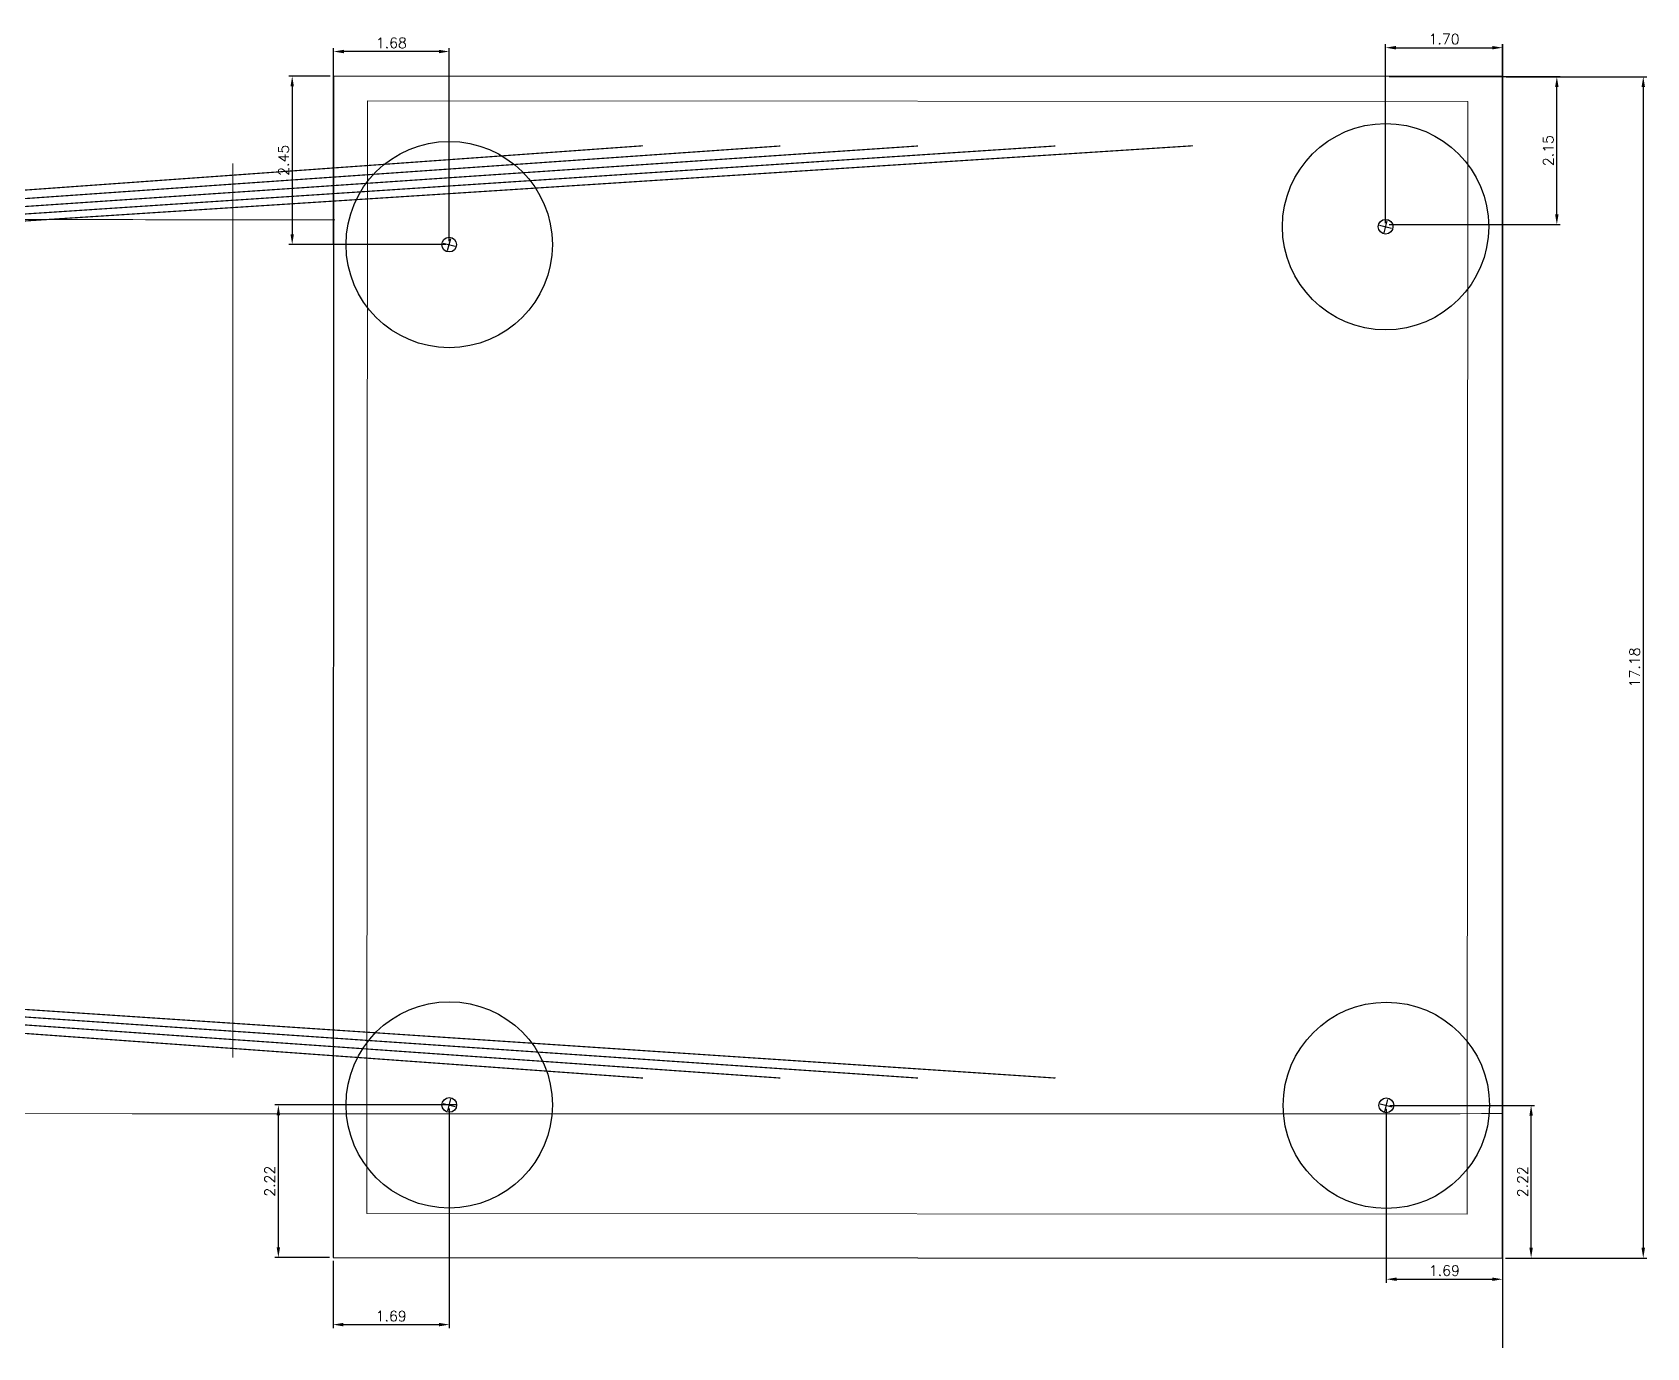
# Model space of a CAD drawing. Header units: metres. Extents: x 1080427 to 1081241, y 976768 to 977288.
# Drawn here: x 1081097.41 to 1081120.88, y 976830.75 to 976849.88 of the extents above; entities that cross this region are included whole.
import ezdxf

# ---------------------------------------------------------------- set-up
doc = ezdxf.new("R2010")
doc.units = ezdxf.units.M
doc.header["$LTSCALE"] = 25.4
for name, color, linetype, lineweight in [('BORDEPUENTE', 4, 'Continuous', 15), ('COTA', 1, 'Continuous', 30), ('COTACIM', 20, 'Continuous', 5), ('OTROS', 8, 'Continuous', 5), ('TIRANTE', 170, 'Continuous', 30)]:
    doc.layers.add(name, color=color, linetype=linetype, lineweight=lineweight)
for name, color, linetype in [('CAISSON ACTUALES', 94, 'Continuous'), ('CONTRAPESO', 3, 'Continuous'), ('PILA', 3, 'Continuous')]:
    doc.layers.add(name, color=color, linetype=linetype)
doc.styles.add('romans', font='romans.shx')
doc.dimstyles.new('Copy 75', dxfattribs={"dimtxt": 0.15, "dimasz": 0.15, "dimexe": 0.05, "dimexo": 0.05, "dimgap": 0.05, "dimtad": 1, "dimzin": 0, "dimdsep": 46, "dimtxsty": 'romans', "dimcen": 0.002, "dimclrd": 1, "dimclre": 1, "dimclrt": 3, "dimadec": 4, "dimazin": 0, "dimtfac": 1, "dimtofl": 0, "dimtmove": 1, "dimatfit": 3, "dimfxl": 1, "dimtolj": 1, "dimtzin": 0, "dimarcsym": 1})

# ---------------------------------------------------------------- blocks, each defined once
blk = doc.blocks.new('*D1077')
at = {"layer": 'COTA', "color": 1, "lineweight": -2, "transparency": 16777216}
for p, q in [((1081101.787, 976846.809), (1081101.787, 976849.652)), ((1081103.318, 976849.602), (1081101.937, 976849.602)), ((1081103.468, 976846.845), (1081103.468, 976849.652))]:
    blk.add_line(p, q, dxfattribs=at)
at = {"layer": 'COTA', "color": 1, "transparency": 16777216}
for points in [[(1081101.937, 976849.627), (1081101.937, 976849.577), (1081101.787, 976849.602)], [(1081103.318, 976849.627), (1081103.318, 976849.577), (1081103.468, 976849.602)]]:
    blk.add_solid(points, dxfattribs=at)
at = {"layer": 'Defpoints', "color": 0, "transparency": 16777216}
for p in [(1081101.787, 976849.602), (1081101.787, 976846.759), (1081103.468, 976846.795)]:
    blk.add_point(p, dxfattribs=at)
at = {"layer": 'COTA', "color": 3, "transparency": 16777216, "insert": (1081102.627, 976849.727), "char_height": 0.15, "attachment_point": 5, "style": 'romans'}
blk.add_mtext('\\A1;1.68', dxfattribs=at)
blk = doc.blocks.new('*D1078')
at = {"layer": 'COTA', "color": 1, "lineweight": -2, "transparency": 16777216}
for p, q in [((1081117.137, 976849.237), (1081119.626, 976849.237)), ((1081119.576, 976847.235), (1081119.576, 976849.087)), ((1081117.136, 976847.085), (1081119.626, 976847.085))]:
    blk.add_line(p, q, dxfattribs=at)
at = {"layer": 'COTA', "color": 1, "transparency": 16777216}
for points in [[(1081119.551, 976849.087), (1081119.601, 976849.087), (1081119.576, 976849.237)], [(1081119.551, 976847.235), (1081119.601, 976847.235), (1081119.576, 976847.085)]]:
    blk.add_solid(points, dxfattribs=at)
at = {"layer": 'Defpoints', "color": 0, "transparency": 16777216}
for p in [(1081117.087, 976849.237), (1081119.576, 976849.237), (1081117.086, 976847.085)]:
    blk.add_point(p, dxfattribs=at)
at = {"layer": 'COTA', "color": 3, "transparency": 16777216, "insert": (1081119.451, 976848.161), "char_height": 0.15, "attachment_point": 5, "rotation": 90, "style": 'romans'}
blk.add_mtext('\\A1;2.15', dxfattribs=at)
blk = doc.blocks.new('*D1079')
at = {"layer": 'COTA', "color": 1, "lineweight": -2, "transparency": 16777216}
for p, q in [((1081117.086, 976847.105), (1081117.086, 976849.708)), ((1081117.236, 976849.658), (1081118.637, 976849.658)), ((1081118.787, 976847.104), (1081118.787, 976849.708))]:
    blk.add_line(p, q, dxfattribs=at)
at = {"layer": 'COTA', "color": 1, "transparency": 16777216}
for points in [[(1081117.236, 976849.683), (1081117.236, 976849.633), (1081117.086, 976849.658)], [(1081118.637, 976849.683), (1081118.637, 976849.633), (1081118.787, 976849.658)]]:
    blk.add_solid(points, dxfattribs=at)
at = {"layer": 'Defpoints', "color": 0, "transparency": 16777216}
for p in [(1081118.787, 976849.658), (1081117.086, 976847.055), (1081118.787, 976847.054)]:
    blk.add_point(p, dxfattribs=at)
at = {"layer": 'COTA', "color": 3, "transparency": 16777216, "insert": (1081117.936, 976849.783), "char_height": 0.15, "attachment_point": 5, "style": 'romans'}
blk.add_mtext('\\A1;1.70', dxfattribs=at)
blk = doc.blocks.new('*D1087')
at = {"layer": 'COTA', "color": 1, "lineweight": -2, "transparency": 16777216}
for p, q in [((1081118.838, 976849.236), (1081120.883, 976849.236)), ((1081120.833, 976849.086), (1081120.833, 976832.207)), ((1081118.829, 976832.057), (1081120.883, 976832.057))]:
    blk.add_line(p, q, dxfattribs=at)
at = {"layer": 'COTA', "color": 1, "transparency": 16777216}
for points in [[(1081120.808, 976849.086), (1081120.858, 976849.086), (1081120.833, 976849.236)], [(1081120.808, 976832.207), (1081120.858, 976832.207), (1081120.833, 976832.057)]]:
    blk.add_solid(points, dxfattribs=at)
at = {"layer": 'Defpoints', "color": 0, "transparency": 16777216}
for p in [(1081118.788, 976849.236), (1081118.779, 976832.057), (1081120.833, 976832.057)]:
    blk.add_point(p, dxfattribs=at)
at = {"layer": 'COTA', "color": 3, "transparency": 16777216, "insert": (1081120.708, 976840.647), "char_height": 0.15, "attachment_point": 5, "rotation": 90, "style": 'romans'}
blk.add_mtext('\\A1;17.18', dxfattribs=at)
blk = doc.blocks.new('*D1088')
at = {"layer": 'COTA', "color": 1, "lineweight": -2, "transparency": 16777216}
for p, q in [((1081103.581, 976834.285), (1081100.934, 976834.285)), ((1081100.984, 976832.216), (1081100.984, 976834.135)), ((1081101.729, 976832.066), (1081100.934, 976832.066))]:
    blk.add_line(p, q, dxfattribs=at)
at = {"layer": 'COTA', "color": 1, "transparency": 16777216}
for points in [[(1081100.959, 976834.135), (1081101.009, 976834.135), (1081100.984, 976834.285)], [(1081100.959, 976832.216), (1081101.009, 976832.216), (1081100.984, 976832.066)]]:
    blk.add_solid(points, dxfattribs=at)
at = {"layer": 'Defpoints', "color": 0, "transparency": 16777216}
for p in [(1081100.984, 976834.285), (1081103.631, 976834.285), (1081101.779, 976832.066)]:
    blk.add_point(p, dxfattribs=at)
at = {"layer": 'COTA', "color": 3, "transparency": 16777216, "insert": (1081100.859, 976833.175), "char_height": 0.15, "attachment_point": 5, "rotation": 90, "style": 'romans'}
blk.add_mtext('\\A1;2.22', dxfattribs=at)
blk = doc.blocks.new('*D1089')
at = {"layer": 'COTA', "color": 1, "lineweight": -2, "transparency": 16777216}
for p, q in [((1081103.469, 976834.235), (1081103.469, 976831.04)), ((1081101.779, 976832.016), (1081101.779, 976831.04)), ((1081101.929, 976831.09), (1081103.319, 976831.09))]:
    blk.add_line(p, q, dxfattribs=at)
at = {"layer": 'COTA', "color": 1, "transparency": 16777216}
for points in [[(1081101.929, 976831.115), (1081101.929, 976831.065), (1081101.779, 976831.09)], [(1081103.319, 976831.115), (1081103.319, 976831.065), (1081103.469, 976831.09)]]:
    blk.add_solid(points, dxfattribs=at)
at = {"layer": 'Defpoints', "color": 0, "transparency": 16777216}
for p in [(1081103.469, 976834.285), (1081101.779, 976832.066), (1081103.469, 976831.09)]:
    blk.add_point(p, dxfattribs=at)
at = {"layer": 'COTA', "color": 3, "transparency": 16777216, "insert": (1081102.624, 976831.215), "char_height": 0.15, "attachment_point": 5, "style": 'romans'}
blk.add_mtext('\\A1;1.69', dxfattribs=at)
blk = doc.blocks.new('*D1090')
at = {"layer": 'COTA', "color": 1, "lineweight": -2, "transparency": 16777216}
for p, q in [((1081117.146, 976834.278), (1081119.252, 976834.278)), ((1081119.202, 976832.208), (1081119.202, 976834.128)), ((1081118.829, 976832.058), (1081119.252, 976832.058))]:
    blk.add_line(p, q, dxfattribs=at)
at = {"layer": 'COTA', "color": 1, "transparency": 16777216}
for points in [[(1081119.177, 976834.128), (1081119.227, 976834.128), (1081119.202, 976834.278)], [(1081119.177, 976832.208), (1081119.227, 976832.208), (1081119.202, 976832.058)]]:
    blk.add_solid(points, dxfattribs=at)
at = {"layer": 'Defpoints', "color": 0, "transparency": 16777216}
for p in [(1081117.096, 976834.278), (1081119.202, 976834.278), (1081118.779, 976832.058)]:
    blk.add_point(p, dxfattribs=at)
at = {"layer": 'COTA', "color": 3, "transparency": 16777216, "insert": (1081119.077, 976833.168), "char_height": 0.15, "attachment_point": 5, "rotation": 90, "style": 'romans'}
blk.add_mtext('\\A1;2.22', dxfattribs=at)
blk = doc.blocks.new('*D1091')
at = {"layer": 'COTA', "color": 1, "lineweight": -2, "transparency": 16777216}
for p, q in [((1081117.096, 976834.228), (1081117.096, 976831.7)), ((1081118.787, 976832.008), (1081118.787, 976831.7)), ((1081117.246, 976831.75), (1081118.637, 976831.75))]:
    blk.add_line(p, q, dxfattribs=at)
at = {"layer": 'COTA', "color": 1, "transparency": 16777216}
for points in [[(1081117.246, 976831.775), (1081117.246, 976831.725), (1081117.096, 976831.75)], [(1081118.637, 976831.775), (1081118.637, 976831.725), (1081118.787, 976831.75)]]:
    blk.add_solid(points, dxfattribs=at)
at = {"layer": 'Defpoints', "color": 0, "transparency": 16777216}
for p in [(1081117.096, 976834.278), (1081118.787, 976832.058), (1081118.787, 976831.75)]:
    blk.add_point(p, dxfattribs=at)
at = {"layer": 'COTA', "color": 3, "transparency": 16777216, "insert": (1081117.941, 976831.875), "char_height": 0.15, "attachment_point": 5, "style": 'romans'}
blk.add_mtext('\\A1;1.69', dxfattribs=at)
blk = doc.blocks.new('*D1092')
at = {"layer": 'COTA', "color": 1, "lineweight": -2, "transparency": 16777216}
for p, q in [((1081101.738, 976849.244), (1081101.135, 976849.244)), ((1081101.185, 976849.094), (1081101.185, 976846.945)), ((1081103.418, 976846.795), (1081101.135, 976846.795))]:
    blk.add_line(p, q, dxfattribs=at)
at = {"layer": 'COTA', "color": 1, "transparency": 16777216}
for points in [[(1081101.16, 976849.094), (1081101.21, 976849.094), (1081101.185, 976849.244)], [(1081101.16, 976846.945), (1081101.21, 976846.945), (1081101.185, 976846.795)]]:
    blk.add_solid(points, dxfattribs=at)
at = {"layer": 'Defpoints', "color": 0, "transparency": 16777216}
for p in [(1081101.788, 976849.244), (1081101.185, 976846.795), (1081103.468, 976846.795)]:
    blk.add_point(p, dxfattribs=at)
at = {"layer": 'COTA', "color": 3, "transparency": 16777216, "insert": (1081101.06, 976848.02), "char_height": 0.15, "attachment_point": 5, "rotation": 90, "style": 'romans'}
blk.add_mtext('\\A1;2.45', dxfattribs=at)

msp = doc.modelspace()

# ---------------------------------------------------------------- linework, layer by layer
at = {"layer": 'BORDEPUENTE'}
msp.add_lwpolyline([(1081101.806252, 976847.156036, -0.000039196), (1081098.865438, 976847.157286), (1080677.656164, 976847.369239), (1080677.64962, 976834.369241), (1081098.858894, 976834.157288, 0.00026544), (1081118.79147, 976834.157836, 0.00026544)], format="xyb", dxfattribs=at)
at = {"layer": 'CAISSON ACTUALES'}
for p, q in [((1081116.998669, 976847.077413), (1081117.172869, 976847.03209)), ((1081117.063108, 976846.967651), (1081117.10843, 976847.141852)), ((1081103.380951, 976846.81739), (1081103.555152, 976846.772067)), ((1081103.44539, 976846.707628), (1081103.490713, 976846.881829)), ((1081103.38205, 976834.30757), (1081103.556251, 976834.262248)), ((1081103.446489, 976834.197809), (1081103.491812, 976834.372009)), ((1081117.009108, 976834.301023), (1081117.183308, 976834.2557)), ((1081117.073547, 976834.191261), (1081117.118869, 976834.365462))]:
    msp.add_line(p, q, dxfattribs=at)
at = {"layer": 'CONTRAPESO'}
msp.add_lwpolyline([(1081118.786645, 976849.236735), (1081101.786784, 976849.244416), (1081101.778711, 976832.065839), (1081118.786645, 976832.0573)], close=True, dxfattribs=at)
at = {"layer": 'COTA', "color": 2}
msp.add_lwpolyline([(1081118.786645, 976849.70843), (1081118.786645, 976830.754342)], dxfattribs=at)
at = {"layer": 'COTACIM'}
msp.add_lwpolyline([(1081118.279314, 976848.875756), (1081102.279316, 976848.88381), (1081102.270356, 976832.705233), (1081118.270354, 976832.697178)], close=True, dxfattribs=at)
at = {"layer": 'OTROS'}
msp.add_lwpolyline([(1081100.323463, 976847.973494), (1081100.323463, 976834.973494)], dxfattribs=at)
at = {"layer": 'PILA', "color": 22}
for centre, radius in [((1081117.085769, 976847.054752), 1.5), ((1081103.468052, 976846.794728), 1.5), ((1081117.085769, 976847.054752), 0.107259), ((1081103.468052, 976846.794728), 0.107259), ((1081103.469151, 976834.284909), 1.5), ((1081117.096208, 976834.278361), 1.5), ((1081103.469151, 976834.284909), 0.107259), ((1081117.096208, 976834.278361), 0.107259)]:
    msp.add_circle(centre, radius, dxfattribs=at)
at = {"layer": 'TIRANTE', "const_width": 0.017}
for points in [[(1081034.308084, 976843.083236), (1081114.285417, 976848.231797)], [(1081034.308084, 976843.071305), (1081106.286812, 976848.231797)], [(1081034.308084, 976843.081303), (1081112.283777, 976848.228797)], [(1081034.308084, 976843.079284), (1081110.285417, 976848.228797)], [(1081034.308084, 976843.077176), (1081108.285417, 976848.228797)], [(1081034.308084, 976839.877895), (1081108.285417, 976834.675214)], [(1081034.308084, 976839.872026), (1081106.285417, 976834.675214)], [(1081034.308084, 976839.869918), (1081110.285417, 976834.675214)], [(1081034.308084, 976839.867901), (1081112.285417, 976834.675214)]]:
    msp.add_lwpolyline(points, dxfattribs=at)

# ---------------------------------------------------------------- dimensions: what is measured, and where the dimension line sits
at = {"layer": 'COTA', "color": 2}
for base, p1, p2, picture, middle in [((1081101.786784, 976849.601888), (1081103.468052, 976846.794728), (1081101.786784, 976846.758575), '*D1077', (1081102.627418, 976849.726888)), ((1081118.786645, 976849.65843), (1081117.085769, 976847.054752), (1081118.786645, 976847.053898), '*D1079', (1081117.936207, 976849.78343)), ((1081103.469151, 976831.08985), (1081101.778711, 976832.065839), (1081103.469151, 976834.284909), '*D1089', (1081102.623931, 976831.21485)), ((1081118.786646, 976831.749667), (1081117.096208, 976834.278361), (1081118.786646, 976832.058153), '*D1091', (1081117.941427, 976831.874667))]:
    dim = msp.add_linear_dim(base=base, p1=p1, p2=p2, dimstyle='Copy 75', dxfattribs=at)
    dim.commit()
    dim.dimension.update_dxf_attribs({"geometry": picture, "text_midpoint": middle})
for base, p1, p2, picture, middle in [((1081101.185221, 976846.794728), (1081101.78815, 976849.244416), (1081103.468052, 976846.794728), '*D1092', (1081101.060221, 976848.019572)), ((1081119.576201, 976849.236735), (1081117.085769, 976847.084752), (1081117.087271, 976849.236735), '*D1078', (1081119.451201, 976848.160743)), ((1081120.833075, 976832.057304), (1081118.787741, 976849.235881), (1081118.778709, 976832.057304), '*D1087', (1081120.708075, 976840.646592)), ((1081100.983921, 976834.284909), (1081101.778711, 976832.065839), (1081103.631263, 976834.284909), '*D1088', (1081100.858921, 976833.175374)), ((1081119.201924, 976834.278361), (1081118.778709, 976832.058153), (1081117.096208, 976834.278361), '*D1090', (1081119.076924, 976833.168257))]:
    dim = msp.add_linear_dim(base=base, p1=p1, p2=p2, angle=90, dimstyle='Copy 75', dxfattribs=at)
    dim.commit()
    dim.dimension.update_dxf_attribs({"geometry": picture, "text_midpoint": middle})

doc.saveas('drawing.dxf')
